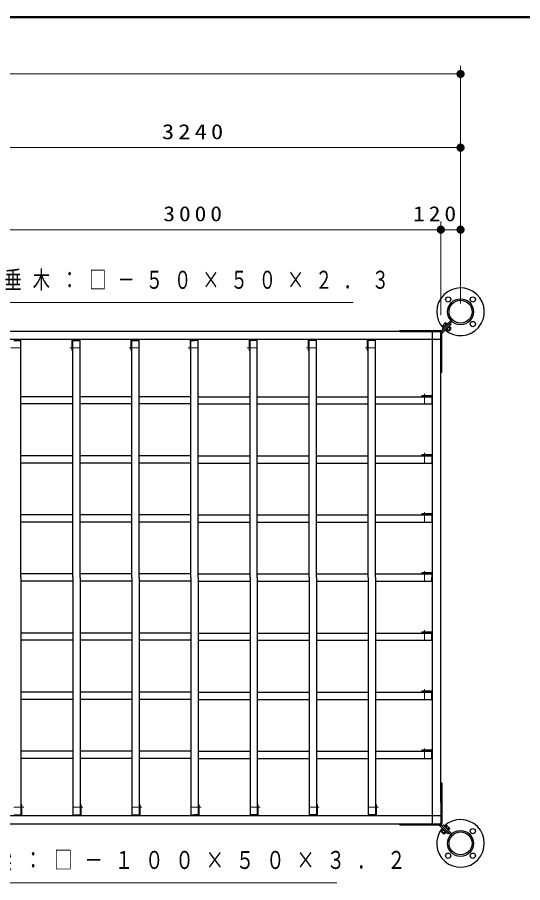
# Model space of a CAD drawing. Units: millimetres on the paper, scale 1:50. Extents: x -365 to 10, y -38 to 257.
# Drawn here: x -184.1 to -122.5, y 151.5 to 257 of the extents above; entities that cross this region are included whole.
import ezdxf

# ---------------------------------------------------------------- set-up
doc = ezdxf.new("R2010")
doc.units = ezdxf.units.MM
doc.linetypes.add('USER2', pattern=[6, 3, -1, 1, -1])
doc.layers.add('LY_1', color=7, linetype='Continuous', lineweight=25)
doc.layers.add('LY_2', color=7, linetype='Continuous', lineweight=13)
doc.styles.add('ＭＳ ゴシック', font='')
doc.styles.get('ＭＳ ゴシック').set_extended_font_data('MS Gothic')

# ---------------------------------------------------------------- blocks, each defined once
blk = doc.blocks.new('filled_dot')
at = {"color": 0, "linetype": 'Continuous', "lineweight": -2, "const_width": 1.25}
blk.add_lwpolyline([(-0.625, 0, 1), (0.625, 0, 1)], format="xyb", close=True, dxfattribs=at)

msp = doc.modelspace()

# ---------------------------------------------------------------- linework, layer by layer
at = {"layer": 'LY_1', "lineweight": 13}
for p, q in [((-130.091, 222.114), (-130.091, 251.099)), ((-324.491, 250.099), (-130.091, 250.099)), ((-130.091, 222.114), (-130.091, 242.114)), ((-194.891, 241.114), (-130.091, 241.114)), ((-132.491, 220.695), (-132.491, 232.114)), ((-192.491, 231.114), (-132.491, 231.114)), ((-135.981, 231.114), (-130.091, 231.114))]:
    msp.add_line(p, q, dxfattribs=at)
at = {"layer": 'LY_1'}
for p, q in [((-131.143, 219.934), (-132.491, 218.586)), ((-131.239, 219.583), (-132.491, 218.332)), ((-131.143, 219.934), (-132.371, 218.706)), ((-131.31, 219.513), (-132.371, 218.452)), ((-131.27, 220.062), (-132.342, 218.989)), ((-131.27, 220.062), (-132.342, 218.989)), ((-132.303, 219.402), (-131.907, 219.798)), ((-132.303, 219.402), (-131.907, 219.798)), ((-132.161, 219.261), (-132.303, 219.402)), ((-132.161, 219.261), (-132.303, 219.402)), ((-132.076, 219.346), (-132.218, 219.487)), ((-132.076, 219.346), (-132.218, 219.487)), ((-132.175, 219.247), (-131.751, 219.671)), ((-132.175, 219.247), (-131.751, 219.671)), ((-131.85, 219.572), (-131.992, 219.713)), ((-131.85, 219.572), (-131.992, 219.713)), ((-131.765, 219.657), (-131.907, 219.798)), ((-131.765, 219.657), (-131.907, 219.798)), ((-131.706, 219.626), (-131.751, 219.671)), ((-131.706, 219.626), (-131.751, 219.671)), ((-131.437, 219.64), (-131.31, 219.513)), ((-131.366, 219.711), (-131.239, 219.583)), ((-135.091, 218.714), (-189.891, 218.714)), ((-137.491, 218.714), (-137.491, 218.834)), ((-137.491, 218.834), (-132.551, 218.834)), ((-137.491, 218.714), (-132.551, 218.714)), ((-133.491, 158.714), (-133.491, 218.714)), ((-132.491, 213.714), (-132.491, 218.654)), ((-132.371, 213.714), (-132.371, 218.654)), ((-132.342, 218.989), (-132.215, 218.862)), ((-132.342, 218.989), (-132.215, 218.862)), ((-132.13, 219.201), (-132.175, 219.247)), ((-132.13, 219.201), (-132.175, 219.247)), ((-131.876, 218.947), (-131.83, 218.902)), ((-131.876, 218.947), (-131.83, 218.902)), ((-131.83, 218.902), (-131.406, 219.326)), ((-131.83, 218.902), (-131.406, 219.326)), ((-131.816, 218.916), (-131.632, 218.732)), ((-131.816, 218.916), (-131.632, 218.732)), ((-131.731, 219.001), (-131.511, 218.78)), ((-131.731, 219.001), (-131.511, 218.78)), ((-131.632, 218.732), (-131.236, 219.128)), ((-131.632, 218.732), (-131.236, 219.128)), ((-131.511, 218.78), (-131.284, 219.006)), ((-131.511, 218.78), (-131.284, 219.006)), ((-131.505, 219.227), (-131.284, 219.006)), ((-131.505, 219.227), (-131.284, 219.006)), ((-131.451, 219.371), (-131.406, 219.326)), ((-131.451, 219.371), (-131.406, 219.326)), ((-131.42, 219.312), (-131.236, 219.128)), ((-131.42, 219.312), (-131.236, 219.128)), ((-132.491, 217.714), (-192.491, 217.714)), ((-184.531, 217.614), (-183.651, 217.614)), ((-183.651, 188.714), (-183.651, 217.614)), ((-177.451, 217.714), (-177.451, 216.414)), ((-177.331, 217.614), (-176.451, 217.614)), ((-177.331, 188.714), (-177.331, 217.614)), ((-176.451, 188.714), (-176.451, 217.614)), ((-170.251, 217.714), (-170.251, 216.414)), ((-170.131, 217.614), (-169.251, 217.614)), ((-170.131, 188.714), (-170.131, 217.614)), ((-169.251, 188.714), (-169.251, 217.614)), ((-163.051, 217.714), (-163.051, 216.414)), ((-162.931, 217.614), (-162.491, 217.614)), ((-162.931, 188.714), (-162.931, 217.614)), ((-162.051, 217.614), (-162.491, 217.614)), ((-162.051, 188.714), (-162.051, 217.614)), ((-155.851, 217.714), (-155.851, 216.414)), ((-154.851, 217.614), (-155.731, 217.614)), ((-155.731, 188.714), (-155.731, 217.614)), ((-154.851, 188.714), (-154.851, 217.614)), ((-148.651, 217.714), (-148.651, 216.414)), ((-147.651, 217.614), (-148.531, 217.614)), ((-148.531, 188.714), (-148.531, 217.614)), ((-147.651, 188.714), (-147.651, 217.614)), ((-141.451, 217.714), (-141.451, 216.414)), ((-140.451, 217.614), (-141.331, 217.614)), ((-141.331, 188.714), (-141.331, 217.614)), ((-140.451, 188.714), (-140.451, 217.614)), ((-177.451, 216.414), (-177.331, 216.414)), ((-170.251, 216.414), (-170.131, 216.414)), ((-163.051, 216.414), (-162.931, 216.414)), ((-155.851, 216.414), (-155.731, 216.414)), ((-148.651, 216.414), (-148.531, 216.414)), ((-141.451, 216.414), (-141.331, 216.414)), ((-132.491, 161.314), (-132.491, 216.114)), ((-132.371, 213.714), (-132.491, 213.714)), ((-177.331, 210.754), (-183.651, 210.754)), ((-170.131, 210.754), (-176.451, 210.754)), ((-162.931, 210.754), (-169.251, 210.754)), ((-162.051, 210.754), (-155.731, 210.754)), ((-154.851, 210.754), (-148.531, 210.754)), ((-147.651, 210.754), (-141.331, 210.754)), ((-140.451, 210.754), (-133.591, 210.754)), ((-134.791, 210.874), (-134.791, 210.754)), ((-133.491, 210.874), (-134.791, 210.874)), ((-133.591, 210.754), (-133.591, 209.874)), ((-177.331, 209.874), (-183.651, 209.874)), ((-170.131, 209.874), (-176.451, 209.874)), ((-162.931, 209.874), (-169.251, 209.874)), ((-162.051, 209.874), (-155.731, 209.874)), ((-154.851, 209.874), (-148.531, 209.874)), ((-147.651, 209.874), (-141.331, 209.874)), ((-140.451, 209.874), (-133.591, 209.874)), ((-134.791, 203.674), (-134.791, 203.554)), ((-133.491, 203.674), (-134.791, 203.674)), ((-177.331, 203.554), (-183.651, 203.554)), ((-177.331, 202.674), (-183.651, 202.674)), ((-170.131, 203.554), (-176.451, 203.554)), ((-170.131, 202.674), (-176.451, 202.674)), ((-162.931, 203.554), (-169.251, 203.554)), ((-162.931, 202.674), (-169.251, 202.674)), ((-162.051, 203.554), (-155.731, 203.554)), ((-162.051, 202.674), (-155.731, 202.674)), ((-154.851, 203.554), (-148.531, 203.554)), ((-154.851, 202.674), (-148.531, 202.674)), ((-147.651, 203.554), (-141.331, 203.554)), ((-147.651, 202.674), (-141.331, 202.674)), ((-140.451, 203.554), (-133.591, 203.554)), ((-140.451, 202.674), (-133.591, 202.674)), ((-133.591, 203.554), (-133.591, 202.674)), ((-177.331, 196.354), (-183.651, 196.354)), ((-170.131, 196.354), (-176.451, 196.354)), ((-162.931, 196.354), (-169.251, 196.354)), ((-162.051, 196.354), (-155.731, 196.354)), ((-154.851, 196.354), (-148.531, 196.354)), ((-147.651, 196.354), (-141.331, 196.354)), ((-140.451, 196.354), (-133.591, 196.354)), ((-134.791, 196.474), (-134.791, 196.354)), ((-133.491, 196.474), (-134.791, 196.474)), ((-133.591, 196.354), (-133.591, 195.474)), ((-177.331, 195.474), (-183.651, 195.474)), ((-170.131, 195.474), (-176.451, 195.474)), ((-162.931, 195.474), (-169.251, 195.474)), ((-162.051, 195.474), (-155.731, 195.474)), ((-154.851, 195.474), (-148.531, 195.474)), ((-147.651, 195.474), (-141.331, 195.474)), ((-140.451, 195.474), (-133.591, 195.474)), ((-177.331, 189.154), (-183.651, 189.154)), ((-170.131, 189.154), (-176.451, 189.154)), ((-162.931, 189.154), (-169.251, 189.154)), ((-162.051, 189.154), (-155.731, 189.154)), ((-154.851, 189.154), (-148.531, 189.154)), ((-147.651, 189.154), (-141.331, 189.154)), ((-140.451, 189.154), (-133.591, 189.154)), ((-134.791, 189.274), (-134.791, 189.154)), ((-133.491, 189.274), (-134.791, 189.274)), ((-133.591, 189.154), (-133.591, 188.714)), ((-183.651, 188.714), (-183.651, 159.814)), ((-177.331, 188.274), (-183.651, 188.274)), ((-177.331, 188.714), (-177.331, 159.814)), ((-176.451, 188.714), (-176.451, 159.814)), ((-170.131, 188.274), (-176.451, 188.274)), ((-170.131, 188.714), (-170.131, 159.814)), ((-169.251, 188.714), (-169.251, 159.814)), ((-162.931, 188.274), (-169.251, 188.274)), ((-162.931, 188.714), (-162.931, 159.814)), ((-162.051, 188.714), (-162.051, 159.814)), ((-162.051, 188.274), (-155.731, 188.274)), ((-155.731, 188.714), (-155.731, 159.814)), ((-154.851, 188.714), (-154.851, 159.814)), ((-154.851, 188.274), (-148.531, 188.274)), ((-148.531, 188.714), (-148.531, 159.814)), ((-147.651, 188.714), (-147.651, 159.814)), ((-147.651, 188.274), (-141.331, 188.274)), ((-141.331, 188.714), (-141.331, 159.814)), ((-140.451, 188.714), (-140.451, 159.814)), ((-140.451, 188.274), (-133.591, 188.274)), ((-133.591, 188.274), (-133.591, 188.714)), ((-177.331, 181.954), (-183.651, 181.954)), ((-170.131, 181.954), (-176.451, 181.954)), ((-162.931, 181.954), (-169.251, 181.954)), ((-162.051, 181.954), (-155.731, 181.954)), ((-154.851, 181.954), (-148.531, 181.954)), ((-147.651, 181.954), (-141.331, 181.954)), ((-140.451, 181.954), (-133.591, 181.954)), ((-134.791, 182.074), (-134.791, 181.954)), ((-133.491, 182.074), (-134.791, 182.074)), ((-133.591, 181.074), (-133.591, 181.954)), ((-177.331, 181.074), (-183.651, 181.074)), ((-170.131, 181.074), (-176.451, 181.074)), ((-162.931, 181.074), (-169.251, 181.074)), ((-162.051, 181.074), (-155.731, 181.074)), ((-154.851, 181.074), (-148.531, 181.074)), ((-147.651, 181.074), (-141.331, 181.074)), ((-140.451, 181.074), (-133.591, 181.074)), ((-177.331, 174.754), (-183.651, 174.754)), ((-170.131, 174.754), (-176.451, 174.754)), ((-162.931, 174.754), (-169.251, 174.754)), ((-162.051, 174.754), (-155.731, 174.754)), ((-154.851, 174.754), (-148.531, 174.754)), ((-147.651, 174.754), (-141.331, 174.754)), ((-140.451, 174.754), (-133.591, 174.754)), ((-134.791, 174.874), (-134.791, 174.754)), ((-133.491, 174.874), (-134.791, 174.874)), ((-133.591, 173.874), (-133.591, 174.754)), ((-177.331, 173.874), (-183.651, 173.874)), ((-170.131, 173.874), (-176.451, 173.874)), ((-162.931, 173.874), (-169.251, 173.874)), ((-162.051, 173.874), (-155.731, 173.874)), ((-154.851, 173.874), (-148.531, 173.874)), ((-147.651, 173.874), (-141.331, 173.874)), ((-140.451, 173.874), (-133.591, 173.874)), ((-177.331, 167.554), (-183.651, 167.554)), ((-177.331, 166.674), (-183.651, 166.674)), ((-170.131, 167.554), (-176.451, 167.554)), ((-170.131, 166.674), (-176.451, 166.674)), ((-162.931, 167.554), (-169.251, 167.554)), ((-162.931, 166.674), (-169.251, 166.674)), ((-162.051, 167.554), (-155.731, 167.554)), ((-162.051, 166.674), (-155.731, 166.674)), ((-154.851, 167.554), (-148.531, 167.554)), ((-154.851, 166.674), (-148.531, 166.674)), ((-147.651, 167.554), (-141.331, 167.554)), ((-147.651, 166.674), (-141.331, 166.674)), ((-140.451, 167.554), (-133.591, 167.554)), ((-140.451, 166.674), (-133.591, 166.674)), ((-134.791, 167.674), (-134.791, 167.554)), ((-133.491, 167.674), (-134.791, 167.674)), ((-133.591, 166.674), (-133.591, 167.554)), ((-132.491, 163.714), (-132.371, 163.714)), ((-132.491, 163.714), (-132.491, 158.774)), ((-132.371, 163.714), (-132.371, 158.774)), ((-183.531, 161.014), (-183.651, 161.014)), ((-183.531, 159.714), (-183.531, 161.014)), ((-176.331, 161.014), (-176.451, 161.014)), ((-176.331, 159.714), (-176.331, 161.014)), ((-169.131, 161.014), (-169.251, 161.014)), ((-169.131, 159.714), (-169.131, 161.014)), ((-161.931, 161.014), (-162.051, 161.014)), ((-161.931, 159.714), (-161.931, 161.014)), ((-154.731, 161.014), (-154.851, 161.014)), ((-154.731, 159.714), (-154.731, 161.014)), ((-147.531, 161.014), (-147.651, 161.014)), ((-147.531, 159.714), (-147.531, 161.014)), ((-140.331, 161.014), (-140.451, 161.014)), ((-140.331, 159.714), (-140.331, 161.014)), ((-192.491, 159.714), (-132.491, 159.714)), ((-184.531, 159.814), (-183.651, 159.814)), ((-177.331, 159.814), (-176.451, 159.814)), ((-170.131, 159.814), (-169.251, 159.814)), ((-162.931, 159.814), (-162.491, 159.814)), ((-162.051, 159.814), (-162.491, 159.814)), ((-154.851, 159.814), (-155.731, 159.814)), ((-147.651, 159.814), (-148.531, 159.814)), ((-140.451, 159.814), (-141.331, 159.814)), ((-189.891, 158.714), (-135.091, 158.714)), ((-137.491, 158.594), (-137.491, 158.714)), ((-137.491, 158.714), (-132.551, 158.714)), ((-137.491, 158.594), (-132.551, 158.594)), ((-131.621, 157.462), (-132.873, 158.714)), ((-131.692, 157.533), (-132.753, 158.594)), ((-131.27, 157.365), (-132.618, 158.714)), ((-131.27, 157.365), (-132.498, 158.594)), ((-132.215, 158.565), (-132.342, 158.438)), ((-132.215, 158.565), (-132.342, 158.438)), ((-131.143, 157.493), (-132.215, 158.565)), ((-131.143, 157.493), (-132.215, 158.565)), ((-132.003, 158.353), (-131.958, 158.398)), ((-132.003, 158.353), (-131.958, 158.398)), ((-131.958, 158.398), (-131.533, 157.974)), ((-131.958, 158.398), (-131.533, 157.974)), ((-131.943, 158.384), (-131.802, 158.525)), ((-131.943, 158.384), (-131.802, 158.525)), ((-131.859, 158.299), (-131.717, 158.441)), ((-131.859, 158.299), (-131.717, 158.441)), ((-131.802, 158.525), (-131.406, 158.129)), ((-131.802, 158.525), (-131.406, 158.129)), ((-131.632, 158.073), (-131.491, 158.214)), ((-131.632, 158.073), (-131.491, 158.214)), ((-132.289, 158.039), (-132.472, 157.855)), ((-132.289, 158.039), (-132.472, 157.855)), ((-132.472, 157.855), (-132.076, 157.459)), ((-132.472, 157.855), (-132.076, 157.459)), ((-132.204, 157.954), (-132.424, 157.733)), ((-132.204, 157.954), (-132.424, 157.734)), ((-132.424, 157.734), (-132.198, 157.507)), ((-132.424, 157.733), (-132.198, 157.507)), ((-132.257, 158.098), (-132.303, 158.053)), ((-132.257, 158.098), (-132.303, 158.053)), ((-132.303, 158.053), (-131.878, 157.629)), ((-132.303, 158.053), (-131.878, 157.629)), ((-131.977, 157.728), (-132.198, 157.507)), ((-131.977, 157.728), (-132.198, 157.507)), ((-131.893, 157.643), (-132.076, 157.459)), ((-131.893, 157.643), (-132.076, 157.459)), ((-131.833, 157.674), (-131.878, 157.629)), ((-131.833, 157.674), (-131.878, 157.629)), ((-131.564, 157.66), (-131.692, 157.533)), ((-131.494, 157.589), (-131.621, 157.462)), ((-131.579, 157.929), (-131.533, 157.974)), ((-131.579, 157.929), (-131.533, 157.974)), ((-131.547, 157.988), (-131.406, 158.129)), ((-131.547, 157.988), (-131.406, 158.129))]:
    msp.add_line(p, q, dxfattribs=at)
at = {"layer": 'LY_1', "linetype": 'USER2', "lineweight": 13}
for p, q in [((-183.651, 216.714), (-184.877, 216.714)), ((-176.451, 216.714), (-177.677, 216.714)), ((-169.251, 216.714), (-170.477, 216.714)), ((-162.051, 216.714), (-163.277, 216.714)), ((-154.851, 216.714), (-156.077, 216.714)), ((-147.651, 216.714), (-148.877, 216.714)), ((-140.451, 216.714), (-141.677, 216.714)), ((-134.491, 209.874), (-134.491, 211.1)), ((-134.491, 202.674), (-134.491, 203.9)), ((-134.491, 195.474), (-134.491, 196.7)), ((-134.491, 188.274), (-134.491, 189.5)), ((-134.491, 181.074), (-134.491, 182.3)), ((-134.491, 173.874), (-134.491, 175.1)), ((-134.491, 166.674), (-134.491, 167.9)), ((-184.531, 160.714), (-183.305, 160.714)), ((-177.331, 160.714), (-176.105, 160.714)), ((-170.131, 160.714), (-168.905, 160.714)), ((-162.931, 160.714), (-161.705, 160.714)), ((-155.731, 160.714), (-154.505, 160.714)), ((-148.531, 160.714), (-147.305, 160.714)), ((-141.331, 160.714), (-140.105, 160.714))]:
    msp.add_line(p, q, dxfattribs=at)
at = {"layer": 'LY_1', "lineweight": 13}
for points in [[(-201.166, 206.704), (-185.632, 222.238), (-143.161, 222.238)], [(-207.677, 158.714), (-200.49, 151.527), (-145.155, 151.527)]]:
    msp.add_lwpolyline(points, dxfattribs=at)
at = {"layer": 'LY_1'}
for centre, radius in [((-131.591, 222.614), 0.32), ((-130.091, 221.114), 1.58), ((-130.091, 221.114), 1.58), ((-128.591, 222.614), 0.32), ((-130.091, 221.114), 1.398), ((-130.091, 221.114), 1.398), ((-128.591, 219.614), 0.32), ((-130.091, 156.314), 1.58), ((-130.091, 156.314), 1.58), ((-130.091, 156.314), 1.398), ((-130.091, 156.314), 1.398), ((-128.591, 157.814), 0.32), ((-131.591, 154.814), 0.32), ((-128.591, 154.814), 0.32)]:
    msp.add_circle(centre, radius, dxfattribs=at)
for centre, radius, start, end in [((-130.091, 221.114), 2.9, 230.34217, 223.22157), ((-132.551, 218.654), 0.18, 0, 90), ((-132.551, 218.654), 0.06, 0, 90), ((-130.091, 156.314), 2.9, 140.34217, 133.22157), ((-132.551, 158.774), 0.06, 270, 0), ((-132.551, 158.774), 0.18, 270, 0)]:
    msp.add_arc(centre, radius, start, end, dxfattribs=at)
at = {"layer": 'LY_2', "lineweight": 50}
msp.add_line((0, 257), (-365, 257), dxfattribs=at)

# ---------------------------------------------------------------- block references
at = {"layer": 'LY_1', "lineweight": 13, "xscale": 0.4, "yscale": 0.4, "rotation": 180}
for p in [(-130.091, 250.099), (-130.091, 241.114), (-132.491, 231.114), (-130.091, 231.114)]:
    msp.add_blockref('filled_dot', p, dxfattribs=at)
at = {"layer": 'LY_1', "lineweight": 13, "xscale": 0.4, "yscale": 0.4}
msp.add_blockref('filled_dot', (-132.491, 231.114), dxfattribs=at)

# ---------------------------------------------------------------- texts
at = {"layer": 'LY_1', "style": 'ＭＳ ゴシック'}
for s, insert, char_height, attachment_point in [('\\T1.33;\\W1.2;3240', (-162.491, 242.114), 1.833, 8), ('\\T1.33;\\W1.15;3000', (-162.491, 232.114), 1.833, 8), ('\\T1.33;\\W1.15;120', (-133.012, 232.114), 1.833, 8), ('\\T1.64;\\W0.7;垂木：□－５０×５０×２．３', (-185.654, 224.888), 2.199, 4), ('\\T1.64;\\W0.75;軒梁：□－１００×５０×３．２', (-190.665, 154.177), 2.199, 4)]:
    msp.add_mtext(s, dxfattribs=dict(at, insert=insert, char_height=char_height, attachment_point=attachment_point))

doc.saveas('drawing.dxf')
